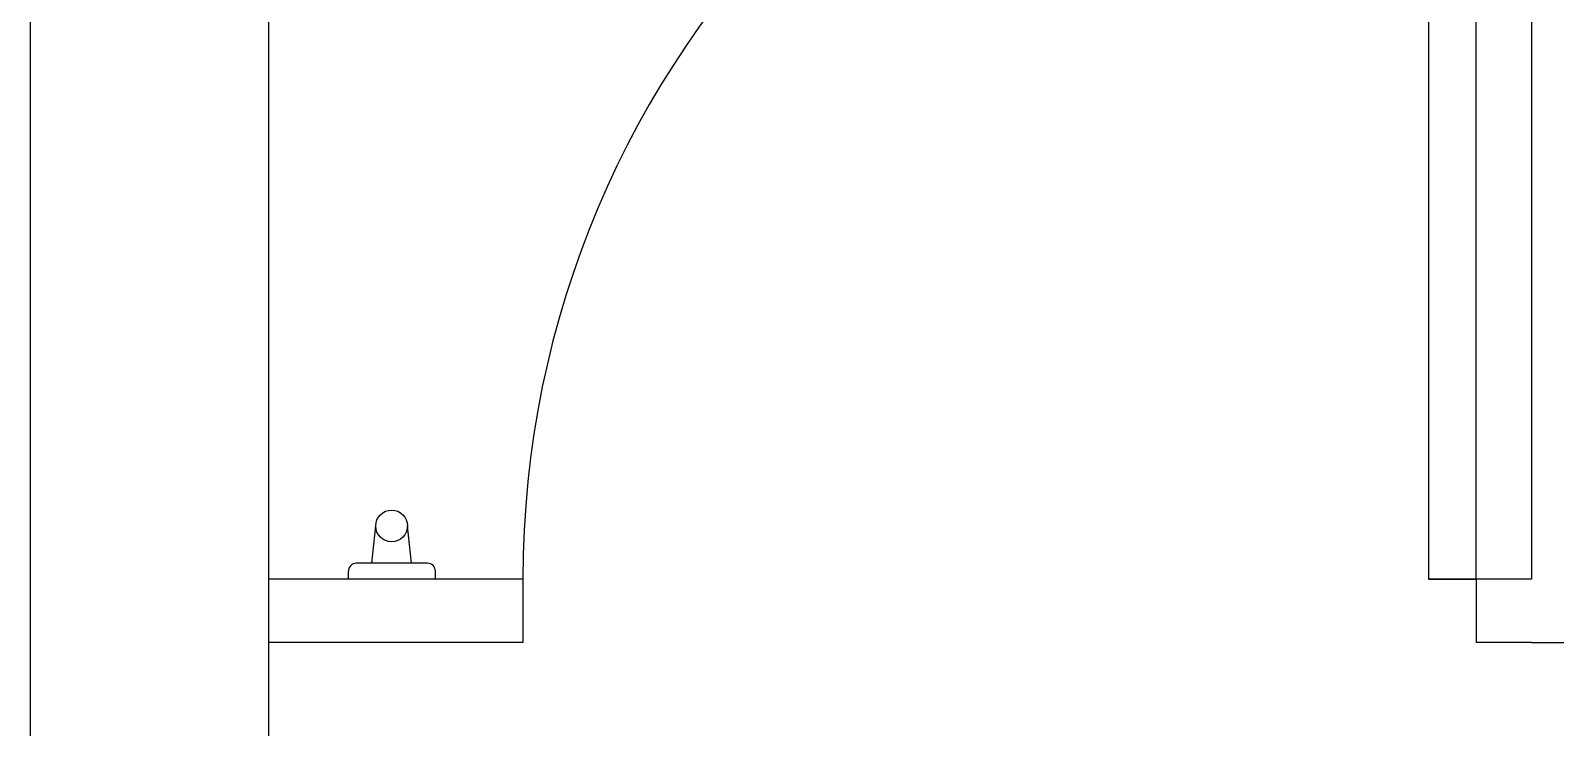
# Model space of a CAD drawing. Header units: inches. Extents: x 542650 to 544515, y 9574150 to 9574595.
# Drawn here: x 542787.966 to 542788.926, y 9574238.835 to 9574239.274 of the extents above; entities that cross this region are included whole.
import ezdxf

# ---------------------------------------------------------------- set-up
doc = ezdxf.new("R2010")
doc.units = ezdxf.units.IN
doc.header["$MEASUREMENT"] = 0
doc.layers.add('I-ARQ', color=8, linetype='Continuous')

msp = doc.modelspace()

# ---------------------------------------------------------------- linework, layer by layer
at = {"layer": 'I-ARQ'}
for p, q in [((542788.9109, 9574240.1384), (542788.9109, 9574238.9284)), ((542787.9659, 9574235.4759), (542787.9659, 9574240.1134)), ((542788.1159, 9574236.184), (542788.1159, 9574240.1134)), ((542788.8459, 9574239.5284), (542788.8459, 9574238.9284)), ((542788.8759, 9574238.9284), (542788.8759, 9574239.5284)), ((542788.1807, 9574238.9384), (542788.18323, 9574238.96186)), ((542788.20576, 9574238.9384), (542788.20323, 9574238.96186)), ((542788.21582, 9574238.9384), (542788.17099, 9574238.9384)), ((542788.2759, 9574238.9284), (542788.1159, 9574238.9284)), ((542788.16599, 9574238.9284), (542788.16599, 9574238.9334)), ((542788.22082, 9574238.9284), (542788.16599, 9574238.9284)), ((542788.22082, 9574238.9284), (542788.22082, 9574238.9334)), ((542788.2759, 9574238.9284), (542788.2759, 9574238.8884)), ((542788.9109, 9574238.9284), (542788.8459, 9574238.9284)), ((542788.8459, 9574238.9284), (542788.8759, 9574238.9284)), ((542788.8759, 9574238.9284), (542788.8759, 9574238.8884)), ((542788.2759, 9574238.8884), (542788.1159, 9574238.8884)), ((542788.9109, 9574238.8884), (542788.8759, 9574238.8884)), ((542788.9109, 9574238.8884), (542788.9409, 9574238.8884))]:
    msp.add_line(p, q, dxfattribs=at)
msp.add_circle((542788.19323, 9574238.96186), 0.01, dxfattribs=at)
for centre, radius, start, end in [((542788.8759, 9574238.9284), 0.6, 90, 180), ((542788.17099, 9574238.9334), 0.005, 90, 180), ((542788.21582, 9574238.9334), 0.005, 0, 90)]:
    msp.add_arc(centre, radius, start, end, dxfattribs=at)

doc.saveas('drawing.dxf')
